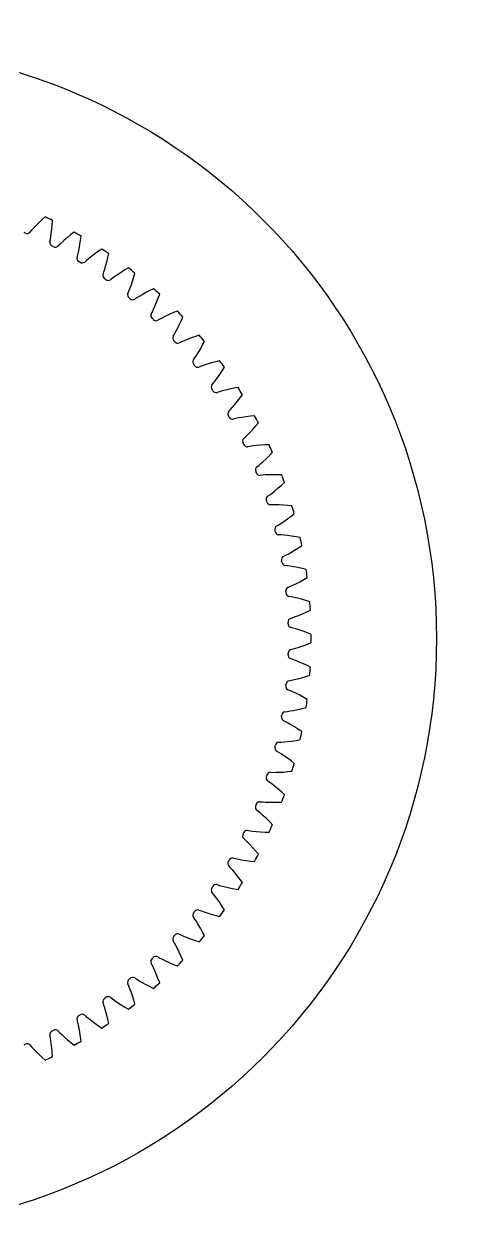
# Model space of a CAD drawing. Extents: x -49 to 4846, y -968 to 1090.
# Drawn here: x 179.2 to 307.6, y -133.9 to 222.6 of the extents above; entities that cross this region are included whole.
import ezdxf

# ---------------------------------------------------------------- set-up
doc = ezdxf.new("R2010")
doc.units = 0
doc.layers.get('0').update_dxf_attribs({"linetype": 'CONTINUOUS'})
doc.layers.add('DIMENSION', color=7, linetype='CONTINUOUS')
doc.layers.add('OUTLINE', color=7, linetype='CONTINUOUS')
doc.styles.add('VCDSTYLE14', font='DejaVu Sans Mono')
doc.dimstyles.get("Standard").update_dxf_attribs({"dimtxt": 2.5, "dimasz": 2.5, "dimexe": 1.25, "dimexo": 0.625, "dimtad": 1, "dimcen": 2.5, "dimazin": 3, "dimtfac": 1, "dimtmove": 0, "dimatfit": 3})

# ---------------------------------------------------------------- blocks, each defined once
blk = doc.blocks.new('*D0')
at = {"layer": 'DIMENSION'}
for p, q in [((2720.820225, 518.82797), (2690.862793, 508.370209)), ((2720.47168, 513.198486), (2690.862793, 508.370209)), ((2455.580078, 470.00296), (2690.862793, 508.370209)), ((2690.862793, 508.370209), (2722.590595, 507.971368)), ((2260.59668, 438.207214), (2455.580078, 470.00296)), ((2455.580078, 470.00296), (2423.852276, 470.401786)), ((2425.622651, 459.545186), (2455.580078, 470.00296))]:
    blk.add_line(p, q, dxfattribs=at)
at = {"layer": 'DIMENSION', "style": 'VCDSTYLE14'}
blk.add_text('%%c 238.4', height=20, rotation=9.26, dxfattribs=at).set_placement((2264.383545, 439.837952))

msp = doc.modelspace()

# ---------------------------------------------------------------- linework, layer by layer
at = {"color": 1}
for p, q in [((184.51733, 164.859338), (183.525589, 163.922062)), ((185.400743, 165.653537), (184.51733, 164.859338)), ((187.485166, 163.411827), (187.567121, 164.596924)), ((181.404406, 161.716018), (180.895972, 161.135543)), ((181.960263, 162.325081), (181.404406, 161.716018)), ((182.627578, 163.025478), (181.960263, 162.32508)), ((183.525589, 163.922062), (182.627578, 163.025478)), ((187.062432, 159.836586), (187.203514, 160.793649)), ((187.203514, 160.793649), (187.357157, 162.053248)), ((187.357157, 162.053248), (187.485166, 163.411827)), ((193.008042, 160.475263), (191.953335, 159.609451)), ((193.944703, 161.205904), (193.008042, 160.475263)), ((186.780306, 158.265556), (186.924704, 159.023588)), ((186.924704, 159.023588), (187.062432, 159.836586)), ((189.683433, 157.556746), (189.135746, 157.013152)), ((190.280422, 158.125551), (189.683433, 157.556746)), ((190.994969, 158.777692), (190.280422, 158.12555)), ((191.953335, 159.609451), (190.994969, 158.777692)), ((195.404073, 156.232099), (195.645207, 157.477912)), ((195.645207, 157.477912), (195.867675, 158.824253)), ((195.867675, 158.824253), (196.032098, 160.000746)), ((194.805546, 153.739686), (195.00247, 154.485798)), ((195.00247, 154.485798), (195.196574, 155.287209)), ((195.196574, 155.287209), (195.404073, 156.232099)), ((198.28737, 153.355866), (197.652157, 152.83009)), ((199.045667, 153.956575), (198.287369, 153.355865)), ((200.059719, 154.719455), (199.045667, 153.956575)), ((201.172252, 155.509585), (200.059719, 154.719455)), ((202.157599, 156.173108), (201.172252, 155.509585)), ((203.59391, 152.335576), (203.909751, 153.663118)), ((203.909751, 153.663118), (204.155842, 154.825276)), ((197.652157, 152.83009), (197.067885, 152.326026)), ((202.744018, 149.395586), (202.993554, 150.181504)), ((202.993554, 150.181504), (203.266459, 151.109618)), ((203.266459, 151.109618), (203.59391, 152.335576)), ((208.970187, 149.986496), (207.805248, 149.275897)), ((209.999419, 150.579669), (208.970187, 149.986496)), ((202.495528, 148.665028), (202.744018, 149.395586)), ((205.271755, 147.559079), (204.653744, 147.096998)), ((205.942096, 148.039263), (205.271755, 147.559079)), ((206.740449, 148.585612), (205.942096, 148.039263)), ((207.805248, 149.275897), (206.740449, 148.585612)), ((210.752367, 145.451164), (211.164538, 146.651294)), ((211.164538, 146.651294), (211.572215, 147.95357)), ((211.572215, 147.95357), (211.898774, 149.09573)), ((209.812788, 143.066305), (210.111633, 143.77775)), ((210.111633, 143.77775), (210.415384, 144.544347)), ((210.415384, 144.544347), (210.752367, 145.451164)), ((214.041828, 142.690973), (213.207308, 142.201644)), ((215.152185, 143.3053), (214.041828, 142.690973)), ((216.363856, 143.932905), (215.152185, 143.3053)), ((217.431958, 144.452838), (216.363856, 143.932905)), ((218.817735, 141.723423), (219.223172, 142.840021)), ((212.505104, 141.769391), (211.856366, 141.351546)), ((213.207309, 142.201644), (212.505104, 141.769391)), ((217.425907, 138.403202), (217.825325, 139.284302)), ((217.825325, 139.284302), (218.320209, 140.452757)), ((218.320209, 140.452757), (218.817735, 141.723423)), ((216.721675, 136.970795), (217.069421, 137.65966)), ((217.069421, 137.65966), (217.425907, 138.403202)), ((219.316965, 135.489233), (218.64066, 135.11766)), ((220.047612, 135.87145), (219.316965, 135.489233)), ((220.914233, 136.301374), (220.047612, 135.87145)), ((222.064737, 136.836749), (220.914233, 136.301374)), ((223.317236, 137.378305), (222.064737, 136.836749)), ((224.419005, 137.822463), (223.317236, 137.378305)), ((225.611012, 135.00303), (226.093351, 136.088627)), ((223.990968, 131.787986), (224.450876, 132.639078)), ((224.450876, 132.639078), (225.026061, 133.770165)), ((225.026061, 133.770165), (225.611012, 135.00303)), ((223.188532, 130.408193), (223.583483, 131.071123)), ((223.583483, 131.071123), (223.990968, 131.787986)), ((225.674152, 128.749202), (224.973574, 128.425711)), ((226.42968, 129.079521), (225.674152, 128.749202)), ((227.32418, 129.447945), (226.42968, 129.079521)), ((228.509228, 129.901761), (227.32418, 129.447945)), ((229.796453, 130.354627), (228.509228, 129.901761)), ((230.926521, 130.720848), (229.796453, 130.354627)), ((231.918951, 127.825133), (232.475842, 128.874439)), ((230.078582, 124.730929), (230.596739, 125.547867)), ((230.596739, 125.547867), (231.249424, 126.636076)), ((231.249424, 126.636076), (231.918951, 127.825133)), ((229.181852, 123.410473), (229.622085, 124.044237)), ((229.622085, 124.044237), (230.078582, 124.730929)), ((231.545691, 121.582135), (230.824255, 121.308301)), ((232.322421, 121.858946), (231.545691, 121.582135)), ((233.240442, 122.164075), (232.322421, 121.858946)), ((234.45426, 122.534121), (233.240442, 122.164075)), ((235.76994, 122.896092), (234.45426, 122.534121)), ((236.922801, 123.182591), (235.76994, 122.896092)), ((237.710818, 120.224702), (238.339549, 121.232605)), ((235.659092, 117.266412), (236.232974, 118.045215)), ((236.232974, 118.045215), (236.959978, 119.085244)), ((236.959978, 119.085244), (237.710818, 120.224702)), ((234.672436, 116.011725), (235.155806, 116.613237)), ((235.155806, 116.613237), (235.659092, 117.266412)), ((237.697126, 114.244903), (236.902979, 114.022948)), ((238.634195, 114.485251), (237.697126, 114.244903)), ((239.87087, 114.769724), (238.634195, 114.485251)), ((241.208594, 115.039036), (239.87087, 114.769724)), ((242.378633, 115.244418), (241.208594, 115.039036)), ((236.902979, 114.022948), (236.164198, 113.800106)), ((241.33212, 110.167676), (242.129903, 111.154458)), ((242.129903, 111.154458), (242.958398, 112.238764)), ((242.958398, 112.238764), (243.655905, 113.200354)), ((239.633535, 108.247997), (240.157686, 108.814325)), ((240.157686, 108.814325), (240.70531, 109.430802)), ((240.70531, 109.430802), (241.33212, 110.167676)), ((241.719914, 106.108469), (240.967388, 105.937706)), ((242.52761, 106.274487), (241.719914, 106.108469)), ((243.479162, 106.448883), (242.527609, 106.274487)), ((244.732668, 106.646397), (243.479162, 106.448883)), ((246.08592, 106.821738), (244.732668, 106.646397)), ((247.267435, 106.945001), (246.08592, 106.821738)), ((246.73401, 102.882356), (247.636124, 103.906227)), ((247.636124, 103.906227), (248.399009, 104.816819)), ((244.040978, 100.157112), (244.603358, 100.685498)), ((244.603358, 100.685498), (245.192651, 101.262273)), ((245.192651, 101.262273), (245.869336, 101.953627)), ((245.869336, 101.953627), (246.73401, 102.882356)), ((245.973029, 97.877258), (245.210425, 97.759403)), ((246.790338, 97.986529), (245.973029, 97.877258)), ((247.751738, 98.094123), (246.790338, 97.986529)), ((249.015968, 98.203716), (247.751738, 98.094123)), ((250.378155, 98.284231), (249.015968, 98.203716)), ((251.56539, 98.324777), (250.378155, 98.284231)), ((248.471162, 92.266357), (249.099254, 92.80062)), ((249.099253, 92.80062), (249.822516, 93.443088)), ((249.822516, 93.443088), (250.749868, 94.309237)), ((250.749868, 94.309237), (251.721207, 95.267686)), ((251.721207, 95.267686), (252.545754, 96.122843)), ((247.873294, 91.778488), (248.471162, 92.266357)), ((249.641604, 89.369415), (248.872636, 89.305044)), ((250.464544, 89.421407), (249.641604, 89.369415)), ((251.431107, 89.461675), (250.464544, 89.421407)), ((252.699903, 89.482813), (251.431107, 89.461675)), ((254.064388, 89.468111), (252.699903, 89.482813)), ((255.251559, 89.42574), (254.064388, 89.468111)), ((254.157914, 85.47687), (255.193745, 86.365227)), ((255.193745, 86.365227), (256.075936, 87.160784)), ((251.111811, 83.152946), (251.742255, 83.597921)), ((251.742255, 83.597921), (252.406085, 84.087069)), ((252.406084, 84.087069), (253.172402, 84.677519)), ((253.172402, 84.677519), (254.157914, 85.47687)), ((252.707765, 80.626389), (251.93618, 80.615816)), ((253.532328, 80.62085), (252.707765, 80.626389)), ((254.499345, 80.593596), (253.532327, 80.62085)), ((255.766524, 80.526175), (254.499345, 80.593596)), ((257.12666, 80.416327), (255.766524, 80.526175)), ((258.307984, 80.291247), (257.12666, 80.416327)), ((254.4007, 74.722421), (255.097034, 75.164071)), ((255.097034, 75.164071), (255.902672, 75.699627)), ((255.902672, 75.699627), (256.941544, 76.428285)), ((256.941544, 76.428285), (258.03682, 77.242222)), ((258.03682, 77.242222), (258.972357, 77.974302)), ((253.740752, 74.322507), (254.4007, 74.722421)), ((255.156574, 71.690777), (254.386131, 71.734053)), ((255.978742, 71.627732), (255.156574, 71.690777)), ((256.941503, 71.533089), (255.978742, 71.627732)), ((258.200892, 71.377439), (256.941503, 71.533089)), ((259.550052, 71.17298), (258.200892, 71.377439)), ((259.087195, 67.207565), (260.23658, 67.943117)), ((260.719773, 70.9658), (259.550052, 71.17298)), ((260.23658, 67.943117), (261.220906, 68.608155)), ((255.747308, 65.330193), (256.433545, 65.683098)), ((256.433545, 65.683098), (257.158991, 66.075098)), ((257.158991, 66.075098), (258.000025, 66.553151)), ((258.000025, 66.553151), (259.087195, 67.207565)), ((256.976101, 62.606111), (256.210554, 62.703025)), ((257.791869, 62.485869), (256.976101, 62.606111)), ((258.745682, 62.324297), (257.791868, 62.485869)), ((259.991146, 62.081175), (258.745682, 62.324297)), ((261.322757, 61.783102), (259.991146, 62.081175)), ((262.475177, 61.494831), (261.322757, 61.783102)), ((258.58191, 56.86443), (259.454243, 57.282651)), ((259.454243, 57.282651), (260.584414, 57.859634)), ((260.584414, 57.859634), (261.78231, 58.513217)), ((261.78231, 58.513217), (262.810628, 59.107972)), ((257.121704, 56.219814), (257.830887, 56.523989)), ((258.157482, 53.416652), (257.40056, 53.566731)), ((257.830887, 56.523989), (258.58191, 56.86443)), ((258.962875, 53.239797), (258.157482, 53.416652)), ((259.903094, 53.012084), (258.962874, 53.239797)), ((261.128565, 52.682675), (259.903094, 53.012084)), ((262.43614, 52.29244), (261.128565, 52.682675)), ((263.565643, 51.924482), (262.43614, 52.29244)), ((257.857245, 47.035754), (258.585919, 47.289718)), ((258.585919, 47.289718), (259.35886, 47.576941)), ((259.35886, 47.576941), (260.258242, 47.933293)), ((260.258242, 47.933293), (261.425908, 48.430033)), ((261.425908, 48.430033), (262.666477, 48.998463)), ((262.666477, 48.998463), (263.733778, 49.520037)), ((258.694961, 44.167168), (257.950352, 44.369682)), ((259.486055, 43.934562), (258.694961, 44.167168)), ((260.408099, 43.641818), (259.486055, 43.934562)), ((261.607607, 43.227727), (260.408099, 43.641818)), ((262.884775, 42.747231), (261.607607, 43.227727)), ((261.607576, 38.964703), (262.884775, 39.445211)), ((263.985859, 42.301379), (262.884775, 42.747231)), ((262.884775, 39.445211), (263.985859, 39.891063)), ((257.950346, 37.822757), (258.69496, 38.025273)), ((258.69496, 38.025273), (259.486055, 38.257879)), ((259.486055, 38.257879), (260.408103, 38.550624)), ((260.408103, 38.550624), (261.607576, 38.964703)), ((258.585919, 34.902723), (257.85725, 35.156685)), ((259.35886, 34.6155), (258.585919, 34.902723)), ((260.258238, 34.25915), (259.35886, 34.6155)), ((261.425938, 33.762395), (260.258238, 34.25915)), ((262.666477, 33.193978), (261.425938, 33.762395)), ((263.733778, 32.672404), (262.666477, 33.193978)), ((257.400555, 28.625709), (258.157482, 28.775789)), ((258.157482, 28.775789), (258.962875, 28.952644)), ((258.962875, 28.952644), (259.903098, 29.180358)), ((259.903098, 29.180358), (261.128534, 29.509757)), ((261.128534, 29.509757), (262.43614, 29.900001)), ((262.43614, 29.900001), (263.565643, 30.267959)), ((257.830888, 25.668452), (257.121709, 25.972624)), ((258.58191, 25.328011), (257.830888, 25.668452)), ((259.45424, 24.909792), (258.58191, 25.328011)), ((260.584443, 24.332792), (259.45424, 24.909792)), ((261.78231, 23.679224), (260.584443, 24.332792)), ((262.810628, 23.084469), (261.78231, 23.679224)), ((256.210548, 19.489415), (256.976101, 19.58633)), ((256.976101, 19.58633), (257.791869, 19.706572)), ((257.791869, 19.706572), (258.745686, 19.868145)), ((258.745686, 19.868145), (259.991115, 20.111259)), ((259.991115, 20.111259), (261.322757, 20.409339)), ((261.322757, 20.409339), (262.475177, 20.69761)), ((256.433546, 16.509343), (255.747313, 16.862245)), ((257.158991, 16.117343), (256.433546, 16.509343)), ((258.000022, 15.639292), (257.158991, 16.117343)), ((259.087222, 14.984859), (258.000022, 15.639292)), ((260.23658, 14.249324), (259.087222, 14.984859)), ((256.941507, 10.659352), (258.20086, 10.814998)), ((258.20086, 10.814998), (259.550052, 11.019461)), ((259.550052, 11.019461), (260.719773, 11.226642)), ((261.220906, 13.584286), (260.23658, 14.249324)), ((254.4007, 7.47002), (253.740756, 7.869931)), ((254.386125, 10.458388), (255.156573, 10.501664)), ((255.097034, 7.02837), (254.4007, 7.47002)), ((255.156573, 10.501664), (255.978742, 10.564709)), ((255.978742, 10.564709), (256.941507, 10.659352)), ((255.902668, 6.492816), (255.097033, 7.02837)), ((256.94157, 5.764137), (255.902668, 6.492816)), ((258.03682, 4.950219), (256.94157, 5.764137)), ((258.972357, 4.218139), (258.03682, 4.950219)), ((251.936174, 1.576625), (252.707764, 1.566052)), ((252.707764, 1.566052), (253.532328, 1.571591)), ((253.532327, 1.571591), (254.499349, 1.598846)), ((254.499349, 1.598846), (255.766492, 1.666264)), ((255.766492, 1.666264), (257.12666, 1.776114)), ((257.12666, 1.776114), (258.307984, 1.901194)), ((251.742255, -1.405481), (251.111815, -0.960508)), ((252.406085, -1.894628), (251.742255, -1.405481)), ((253.172399, -2.485076), (252.406084, -1.894628)), ((254.157939, -3.284449), (253.172399, -2.485076)), ((255.193745, -4.172786), (254.157939, -3.284449)), ((248.87263, -7.112603), (249.641603, -7.176974)), ((256.075936, -4.968343), (255.193745, -4.172786)), ((248.471163, -10.073917), (247.873298, -9.586051)), ((249.099254, -10.608179), (248.471163, -10.073917)), ((249.822513, -11.250644), (249.099253, -10.608179)), ((249.641603, -7.176974), (250.464544, -7.228966)), ((250.464544, -7.228966), (251.431111, -7.269234)), ((251.431111, -7.269234), (252.69987, -7.290372)), ((252.69987, -7.290372), (254.064388, -7.27567)), ((254.064388, -7.27567), (255.251559, -7.233299)), ((250.749892, -12.116818), (249.822513, -11.250644)), ((251.721207, -13.075245), (250.749892, -12.116818)), ((252.545754, -13.930402), (251.721207, -13.075245)), ((245.210419, -15.566962), (245.973028, -15.684817)), ((245.973028, -15.684817), (246.790338, -15.794088)), ((246.790338, -15.794088), (247.751742, -15.901682)), ((247.751742, -15.901682), (249.015936, -16.011272)), ((249.015936, -16.011272), (250.378155, -16.09179)), ((250.378155, -16.09179), (251.56539, -16.132336)), ((244.603359, -18.493057), (244.040982, -17.964675)), ((245.192651, -19.069832), (244.603359, -18.493057)), ((245.869333, -19.761183), (245.192651, -19.069831)), ((246.734031, -20.689938), (245.869333, -19.761183)), ((247.636124, -21.713786), (246.734031, -20.689938)), ((240.967383, -23.745264), (241.719913, -23.916028)), ((241.719913, -23.916028), (242.52761, -24.082046)), ((242.52761, -24.082046), (243.479166, -24.256442)), ((243.479166, -24.256442), (244.732636, -24.453951)), ((244.732636, -24.453951), (246.08592, -24.629296)), ((246.08592, -24.629296), (247.267435, -24.75256)), ((248.39901, -22.624378), (247.636124, -21.713786)), ((240.157687, -26.621885), (239.633538, -26.05556)), ((240.70531, -27.238361), (240.157687, -26.621885)), ((241.332118, -27.975232), (240.70531, -27.238361)), ((242.129923, -28.962043), (241.332118, -27.975232)), ((236.164192, -31.607664), (236.902978, -31.830507)), ((236.902978, -31.830507), (237.697126, -32.052462)), ((237.697126, -32.052462), (238.634199, -32.292811)), ((242.958398, -30.046323), (242.129923, -28.962043)), ((243.655905, -31.007913), (242.958398, -30.046323)), ((235.155806, -34.420796), (234.672439, -33.819289)), ((235.659092, -35.073971), (235.155806, -34.420796)), ((236.232971, -35.852771), (235.659092, -35.073971)), ((238.634199, -32.292811), (239.870838, -32.577276)), ((239.870838, -32.577276), (241.208594, -32.846595)), ((241.208594, -32.846595), (242.378632, -33.051977)), ((230.824249, -39.115859), (231.54569, -39.389693)), ((236.959997, -36.89283), (236.232971, -35.852771)), ((237.710818, -38.03226), (236.959997, -36.89283)), ((238.339549, -39.040164), (237.710818, -38.03226)), ((229.622085, -41.851797), (229.181855, -41.218036)), ((230.078582, -42.538488), (229.622085, -41.851797)), ((230.596737, -43.355422), (230.078582, -42.538488)), ((231.54569, -39.389693), (232.322421, -39.666505)), ((232.322421, -39.666505), (233.240446, -39.971635)), ((233.240446, -39.971635), (234.454229, -40.341671)), ((234.454229, -40.341671), (235.76994, -40.703651)), ((235.76994, -40.703651), (236.922801, -40.99015)), ((224.973569, -46.233268), (225.674151, -46.556761)), ((231.24944, -44.443662), (230.596737, -43.355422)), ((231.918951, -45.632692), (231.24944, -44.443662)), ((232.475842, -46.681998), (231.918951, -45.632692)), ((223.583484, -48.878683), (223.188534, -48.215757)), ((223.990968, -49.595545), (223.583484, -48.878683)), ((224.450874, -50.446634), (223.990968, -49.595545)), ((225.674151, -46.556761), (226.42968, -46.88708)), ((226.42968, -46.88708), (227.324184, -47.255505)), ((227.324184, -47.255505), (228.509198, -47.709309)), ((228.509198, -47.709309), (229.796453, -48.162186)), ((229.796453, -48.162186), (230.926521, -48.528407)), ((218.640655, -52.925217), (219.316965, -53.296792)), ((219.316965, -53.296792), (220.047612, -53.679009)), ((225.026075, -51.577753), (224.450874, -50.446634)), ((225.611012, -52.810589), (225.026075, -51.577753)), ((226.093351, -53.896186), (225.611012, -52.810589)), ((217.069421, -55.46722), (216.721677, -54.778359)), ((217.425907, -56.210761), (217.069421, -55.46722)), ((217.825324, -57.091857), (217.425907, -56.21076)), ((220.047612, -53.679009), (220.914236, -54.108934)), ((220.914236, -54.108934), (222.064708, -54.644295)), ((222.064708, -54.644295), (223.317236, -55.185864)), ((223.317236, -55.185864), (224.419005, -55.630022)), ((211.856361, -59.159102), (212.505104, -59.576949)), ((212.505104, -59.576949), (213.207309, -60.009203)), ((213.207309, -60.009203), (214.041832, -60.498534)), ((214.041832, -60.498534), (215.152156, -61.112843)), ((218.320221, -58.260346), (217.825324, -57.091857)), ((218.817735, -59.530982), (218.320221, -58.260346)), ((219.223172, -60.64758), (218.817735, -59.530982)), ((210.111634, -61.58531), (209.812789, -60.873869)), ((210.415384, -62.351906), (210.111634, -61.58531)), ((210.752366, -63.258719), (210.415384, -62.351906)), ((211.164548, -64.458883), (210.752366, -63.258719)), ((215.152156, -61.112843), (216.363856, -61.740464)), ((216.363856, -61.740464), (217.431958, -62.260396)), ((202.744018, -67.203146), (202.49553, -66.472592)), ((202.993554, -67.989063), (202.744018, -67.203146)), ((204.653739, -64.904554), (205.271754, -65.366637)), ((205.271754, -65.366637), (205.942096, -65.846822)), ((205.942096, -65.846822), (206.740453, -66.393174)), ((206.740453, -66.393174), (207.80522, -67.083439)), ((207.80522, -67.083439), (208.970187, -67.794055)), ((211.572215, -65.761129), (211.164548, -64.458883)), ((211.898774, -66.903289), (211.572215, -65.761129)), ((197.06788, -70.133581), (197.652156, -70.637649)), ((197.652156, -70.637649), (198.28737, -71.163424)), ((198.28737, -71.163424), (199.04567, -71.764136)), ((203.266458, -68.917173), (202.993554, -67.989063)), ((203.593917, -70.143167), (203.266458, -68.917173)), ((203.909751, -71.470677), (203.593917, -70.143167)), ((208.970187, -67.794055), (209.999419, -68.387228)), ((189.135742, -74.820708), (189.683433, -75.364304)), ((195.00247, -72.293358), (194.805547, -71.54725)), ((195.196574, -73.094768), (195.00247, -72.293358)), ((195.404073, -74.039654), (195.196574, -73.094767)), ((195.645213, -75.285503), (195.404073, -74.039654)), ((199.04567, -71.764136), (200.059693, -72.526994)), ((200.059693, -72.526994), (201.172252, -73.317143)), ((201.172252, -73.317143), (202.157599, -73.980667)), ((204.155842, -72.632835), (203.909751, -71.470677)), ((186.924704, -76.831147), (186.780307, -76.07312)), ((187.062432, -77.644145), (186.924704, -76.831147)), ((187.203513, -78.601204), (187.062432, -77.644145)), ((189.683433, -75.364304), (190.280422, -75.933109)), ((190.280422, -75.933109), (190.994972, -76.585254)), ((190.994972, -76.585254), (191.953311, -77.416989)), ((191.953311, -77.416989), (193.008042, -78.282821)), ((193.008042, -78.282821), (193.944703, -79.013463)), ((195.867675, -76.631811), (195.645213, -75.285503)), ((196.032098, -77.808305), (195.867675, -76.631811)), ((180.895968, -78.943098), (181.404405, -79.523576)), ((181.404405, -79.523576), (181.960263, -80.132639)), ((181.960263, -80.132639), (182.62758, -80.83304)), ((182.62758, -80.83304), (183.525566, -81.729599)), ((183.525566, -81.729599), (184.51733, -82.666897)), ((187.35716, -79.860839), (187.203513, -78.601204)), ((187.485166, -81.219386), (187.35716, -79.860839)), ((187.567121, -82.404483), (187.485166, -81.219386)), ((184.51733, -82.666897), (185.400743, -83.461096))]:
    msp.add_line(p, q, dxfattribs=at)
for centre, radius, start, end in [((125.991021, 41.096382), 138, 63.499628, 64.500372), ((125.990942, 41.096221), 131.25, 65.907943, 66.092057), ((180.083009, 161.913178), 1.125, 242.738787, 316.272366), ((125.991032, 41.096376), 138, 59.499628, 60.500372), ((187.893602, 158.103698), 1.125, 171.727913, 245.2612), ((125.990942, 41.096221), 131.25, 61.907943, 62.092057), ((188.379008, 157.845602), 1.125, 238.738787, 312.272366), ((195.904839, 153.500562), 1.125, 167.727913, 241.2612), ((125.991042, 41.09637), 138, 55.499628, 56.500372), ((125.990942, 41.096221), 131.25, 57.907943, 58.092057), ((196.371059, 153.209235), 1.125, 234.738787, 308.272366), ((125.991053, 41.096362), 138, 51.499628, 52.500372), ((203.575463, 148.349804), 1.125, 163.727913, 237.2612), ((125.990942, 41.096221), 131.25, 53.907943, 54.092057), ((204.020226, 148.026665), 1.125, 230.738787, 304.272366), ((210.868103, 142.676517), 1.125, 159.727913, 233.2612), ((125.991062, 41.096354), 138, 47.499628, 48.500372), ((125.990942, 41.096221), 131.25, 49.907943, 50.092057), ((211.289241, 142.32314), 1.125, 226.738787, 300.272366), ((217.747229, 136.508341), 1.125, 155.727913, 229.2612), ((125.990942, 41.096221), 131.25, 45.907943, 46.092057), ((125.991071, 41.096345), 138, 43.499628, 44.500372), ((218.142691, 136.126448), 1.125, 222.738787, 296.272366), ((224.179329, 129.875327), 1.125, 151.727913, 225.2612), ((125.990942, 41.096221), 131.25, 41.907943, 42.092057), ((224.547188, 129.466778), 1.125, 218.738787, 292.272366), ((125.99108, 41.096336), 138, 39.499628, 40.500372), ((230.133064, 122.809789), 1.125, 147.727913, 221.2612), ((125.990942, 41.096221), 131.25, 37.907943, 38.092057), ((230.471528, 122.376575), 1.125, 214.738787, 288.272366), ((125.991087, 41.096326), 138, 35.499628, 36.500372), ((235.57943, 115.346152), 1.125, 143.727913, 217.2612), ((125.990942, 41.096221), 131.25, 33.907943, 34.092057), ((235.88685, 114.890383), 1.125, 210.738787, 284.272366), ((125.991094, 41.096316), 138, 31.499628, 32.500372), ((240.491891, 107.520777), 1.125, 139.727913, 213.2612), ((125.990942, 41.096221), 131.25, 29.907943, 30.092057), ((240.766769, 107.044673), 1.125, 206.738787, 280.272366), ((125.991101, 41.096305), 138, 27.499628, 28.500372), ((244.846515, 99.371787), 1.125, 135.727913, 209.2612), ((125.990942, 41.096221), 131.25, 25.907943, 26.092057), ((245.087513, 98.877669), 1.125, 202.738787, 276.272366), ((125.991106, 41.096294), 138, 23.499628, 24.500372), ((248.622087, 90.938885), 1.125, 131.727913, 205.2612), ((125.990942, 41.096221), 131.25, 21.907943, 22.092057), ((248.82803, 90.429159), 1.125, 198.738787, 272.272366), ((125.991111, 41.096282), 138, 19.499628, 20.500372), ((251.800212, 82.263155), 1.125, 127.727913, 201.2612), ((125.990942, 41.096221), 131.25, 17.907943, 18.092057), ((251.970097, 81.740305), 1.125, 194.738787, 268.272366), ((125.991115, 41.09627), 138, 15.499628, 16.500372), ((254.365407, 73.386863), 1.125, 123.727913, 197.2612), ((125.990942, 41.096221), 131.25, 13.907943, 14.092057), ((254.498406, 72.853436), 1.125, 190.738787, 264.272366), ((125.991118, 41.096258), 138, 11.499628, 12.500372), ((256.305175, 64.353255), 1.125, 119.727913, 193.2612), ((125.990942, 41.096221), 131.25, 9.907943, 10.092057), ((256.400639, 63.81185), 1.125, 186.738787, 260.272366), ((125.99112, 41.096246), 138, 7.499628, 8.500372), ((257.610065, 55.20634), 1.125, 115.727913, 189.2612), ((125.990942, 41.096221), 131.25, 5.907943, 6.092057), ((257.66753, 54.659595), 1.125, 182.738787, 256.272366), ((125.991121, 41.096233), 138, 3.499628, 4.500372), ((258.273719, 45.990683), 1.125, 111.727913, 185.2612), ((125.990942, 41.096221), 131.25, 1.907943, 2.092057), ((258.292906, 45.441261), 1.125, 178.738787, 252.272366), ((125.991122, 41.096221), 138, 359.499628, 0.500372), ((258.273719, 36.201758), 1.125, 174.738787, 248.272366), ((125.990942, 41.096221), 131.25, 357.907943, 358.092057), ((258.292906, 36.75118), 1.125, 107.727913, 181.2612), ((125.991121, 41.096208), 138, 355.499628, 356.500372), ((257.66753, 27.532846), 1.125, 103.727913, 177.2612), ((257.610065, 26.986101), 1.125, 170.738787, 244.272366), ((125.990942, 41.096221), 131.25, 353.907943, 354.092057), ((125.99112, 41.096196), 138, 351.499628, 352.500372), ((256.305175, 17.839186), 1.125, 166.738787, 240.272366), ((125.990942, 41.096221), 131.25, 349.907943, 350.092057), ((256.400639, 18.380591), 1.125, 99.727913, 173.2612), ((125.991118, 41.096183), 138, 347.499628, 348.500372), ((254.365407, 8.805578), 1.125, 162.738787, 236.272366), ((125.990942, 41.096221), 131.25, 345.907943, 346.092057), ((254.498406, 9.339005), 1.125, 95.727913, 169.2612), ((125.991115, 41.096171), 138, 343.499628, 344.500372), ((251.800212, -0.070714), 1.125, 158.738787, 232.272366), ((125.990942, 41.096221), 131.25, 341.907943, 342.092057), ((251.970096, 0.452136), 1.125, 91.727913, 165.2612), ((248.82803, -8.236719), 1.125, 87.727913, 161.2612), ((125.991111, 41.096159), 138, 339.499628, 340.500372), ((248.622087, -8.746444), 1.125, 154.738787, 228.272366), ((125.990942, 41.096221), 131.25, 337.907943, 338.092057), ((125.991106, 41.096147), 138, 335.499628, 336.500372), ((244.846515, -17.179346), 1.125, 150.738787, 224.272366), ((125.990942, 41.096221), 131.25, 333.907943, 334.092057), ((245.087513, -16.685228), 1.125, 83.727913, 157.2612), ((240.491891, -25.328336), 1.125, 146.738787, 220.272366), ((125.990942, 41.096221), 131.25, 329.907943, 330.092057), ((240.766769, -24.852232), 1.125, 79.727913, 153.2612), ((125.991101, 41.096136), 138, 331.499628, 332.500372), ((235.88685, -32.697942), 1.125, 75.727913, 149.2612), ((125.991094, 41.096125), 138, 327.499628, 328.500372), ((235.57943, -33.153711), 1.125, 142.738787, 216.272366), ((125.990942, 41.096221), 131.25, 325.907943, 326.092057), ((230.471528, -40.184134), 1.125, 71.727913, 145.2612), ((125.991087, 41.096115), 138, 323.499628, 324.500372), ((230.133064, -40.617349), 1.125, 138.738787, 212.272366), ((125.990942, 41.096221), 131.25, 321.907943, 322.092057), ((224.547188, -47.274337), 1.125, 67.727913, 141.2612), ((224.179329, -47.682886), 1.125, 134.738787, 208.272366), ((125.990942, 41.096221), 131.25, 317.907943, 318.092057), ((125.99108, 41.096105), 138, 319.499628, 320.500372), ((217.747229, -54.3159), 1.125, 130.738787, 204.272366), ((125.990942, 41.096221), 131.25, 313.907943, 314.092057), ((218.142691, -53.934007), 1.125, 63.727913, 137.2612), ((125.991071, 41.096096), 138, 315.499628, 316.500372), ((210.868102, -60.484076), 1.125, 126.738787, 200.272366), ((125.990942, 41.096221), 131.25, 309.907943, 310.092057), ((211.289241, -60.130699), 1.125, 59.727913, 133.2612), ((125.991062, 41.096087), 138, 311.499628, 312.500372), ((203.575463, -66.157363), 1.125, 122.738787, 196.272366), ((125.990942, 41.096221), 131.25, 305.907943, 306.092057), ((204.020225, -65.834224), 1.125, 55.727913, 129.2612), ((125.991053, 41.096079), 138, 307.499628, 308.500372), ((195.904839, -71.308121), 1.125, 118.738787, 192.272366), ((125.990942, 41.096221), 131.25, 301.907943, 302.092057), ((196.371059, -71.016794), 1.125, 51.727913, 125.2612), ((125.990942, 41.096221), 131.25, 297.907943, 298.092057), ((188.379008, -75.653161), 1.125, 47.727913, 121.2612), ((125.991042, 41.096071), 138, 303.499628, 304.500372), ((187.893602, -75.911257), 1.125, 114.738787, 188.272366), ((125.991032, 41.096065), 138, 299.499628, 300.500372), ((125.990942, 41.096221), 131.25, 293.907943, 294.092057), ((180.083009, -79.720737), 1.125, 43.727913, 117.2612), ((125.991021, 41.096059), 138, 295.499628, 296.500372)]:
    msp.add_arc(centre, radius, start, end, dxfattribs=at)
at = {"layer": 'OUTLINE'}
msp.add_circle((125.990942, 41.096221), 175, dxfattribs=at)

# ---------------------------------------------------------------- dimensions: what is measured, and where the dimension line sits
at = {"layer": 'DIMENSION'}
dim = msp.add_linear_dim(base=(0, 0), p1=(0, 0), p2=(0, 0), dimstyle='Standard', dxfattribs=at)
dim.commit()
dim.dimension.update_dxf_attribs({"geometry": '*D0', "text_midpoint": (0, 0)})

doc.saveas('drawing.dxf')
